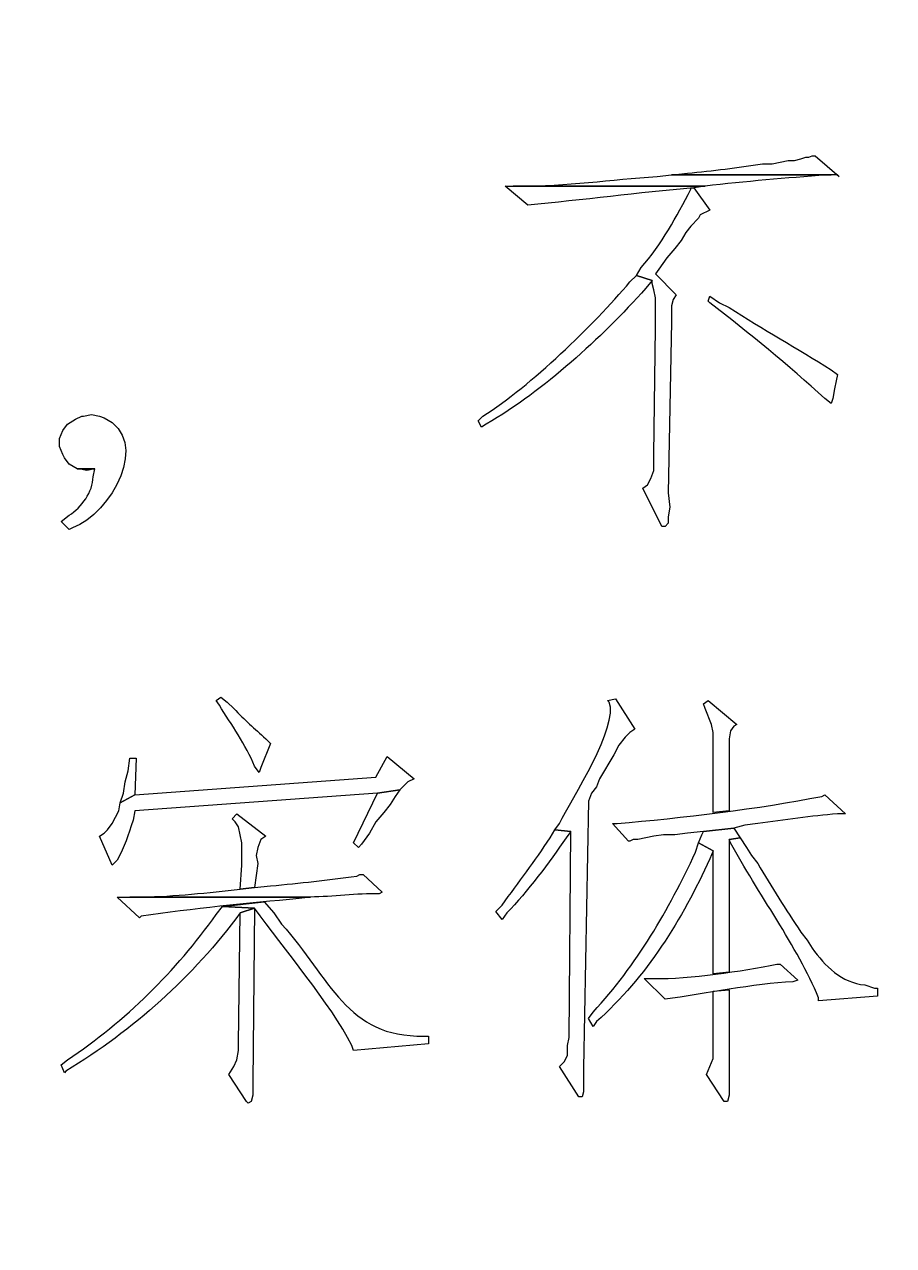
# Model space of a CAD drawing. Header units: centimetres. Extents: x -20.7 to 20.7, y -14.5 to 14.5.
# Drawn here: x -9.832 to -8.68, y -8.72 to -7.102 of the extents above; entities that cross this region are included whole.
import ezdxf

# ---------------------------------------------------------------- set-up
doc = ezdxf.new("R2010")
doc.units = ezdxf.units.CM
doc.header["$MEASUREMENT"] = 0
doc.layers.add('layer 1', color=7, linetype='Continuous')

msp = doc.modelspace()

# ---------------------------------------------------------------- linework, layer by layer
at = {"layer": 'layer 1', "lineweight": 9}
msp.add_open_spline([(19.88612, 13.89874), (19.88612, 13.89874), (-20.11465, 13.89874), (-20.11465, 13.89874), (-20.11465, 13.89874), (-20.11465, 13.89874), (-20.11465, -13.80208), (-20.11465, -13.80208)], degree=3, knots=[0, 0, 0, 0, 0.3333333, 0.3333333, 0.3333333, 0.3333333, 1, 1, 1, 1], dxfattribs=at)
at = {"layer": 'layer 1'}
for points, knots in [([(-8.78413, -7.2764), (-8.78413, -7.2764), (-8.78837, -7.2764), (-8.78837, -7.2764), (-8.78837, -7.2764), (-8.78837, -7.2764), (-8.7926, -7.27851), (-8.7926, -7.27851), (-8.7926, -7.27851), (-8.7926, -7.27851), (-8.79683, -7.27851), (-8.79683, -7.27851), (-8.79683, -7.27851), (-8.79683, -7.27851), (-8.80318, -7.28063), (-8.80318, -7.28063), (-8.80318, -7.28063), (-8.80318, -7.28063), (-8.81165, -7.28275), (-8.81165, -7.28275), (-8.81165, -7.28275), (-8.81165, -7.28275), (-8.82012, -7.28275), (-8.82012, -7.28275), (-8.82012, -7.28275), (-8.82012, -7.28275), (-8.8307, -7.28486), (-8.8307, -7.28486), (-8.8307, -7.28486), (-8.8307, -7.28486), (-8.84128, -7.28698), (-8.84128, -7.28698), (-8.84128, -7.28698), (-8.84128, -7.28698), (-8.85398, -7.28698), (-8.85398, -7.28698), (-8.85398, -7.28698), (-8.88729, -7.29231), (-8.91995, -7.29612), (-8.95347, -7.29968), (-8.95347, -7.29968), (-8.95347, -7.29968), (-8.97252, -7.3018), (-8.97252, -7.3018), (-8.97252, -7.3018), (-8.97252, -7.3018), (-8.97463, -7.3018), (-8.97463, -7.3018), (-8.97463, -7.3018), (-8.97463, -7.3018), (-8.7545, -7.3018), (-8.7545, -7.3018), (-8.7545, -7.3018), (-8.7545, -7.3018), (-8.75238, -7.30391), (-8.75238, -7.30391), (-8.75238, -7.30391), (-8.75238, -7.30391), (-8.78413, -7.2764), (-8.78413, -7.2764)], [0, 0, 0, 0, 0.0625, 0.0625, 0.0625, 0.0625, 0.125, 0.125, 0.125, 0.125, 0.1875, 0.1875, 0.1875, 0.1875, 0.25, 0.25, 0.25, 0.25, 0.3125, 0.3125, 0.3125, 0.3125, 0.375, 0.375, 0.375, 0.375, 0.4375, 0.4375, 0.4375, 0.4375, 0.5, 0.5, 0.5, 0.5, 0.5625, 0.5625, 0.5625, 0.5625, 0.625, 0.625, 0.625, 0.625, 0.6875, 0.6875, 0.6875, 0.6875, 0.75, 0.75, 0.75, 0.75, 0.8125, 0.8125, 0.8125, 0.8125, 0.875, 0.875, 0.875, 0.875, 1, 1, 1, 1]), ([(-8.97463, -7.3018), (-8.97463, -7.3018), (-8.99368, -7.30391), (-8.99368, -7.30391), (-8.99368, -7.30391), (-9.0545, -7.30769), (-9.11476, -7.31711), (-9.17572, -7.31661), (-9.17572, -7.31661), (-9.17572, -7.31661), (-9.18418, -7.31661), (-9.18418, -7.31661), (-9.18418, -7.31661), (-9.18418, -7.31661), (-8.93018, -7.31661), (-8.93018, -7.31661), (-8.93018, -7.31661), (-8.87688, -7.31051), (-8.82234, -7.30603), (-8.76932, -7.3018), (-8.76932, -7.3018), (-8.76932, -7.3018), (-8.76297, -7.3018), (-8.76297, -7.3018), (-8.76297, -7.3018), (-8.76297, -7.3018), (-8.97463, -7.3018), (-8.97463, -7.3018)], [0, 0, 0, 0, 0.125, 0.125, 0.125, 0.125, 0.25, 0.25, 0.25, 0.25, 0.375, 0.375, 0.375, 0.375, 0.5, 0.5, 0.5, 0.5, 0.625, 0.625, 0.625, 0.625, 0.75, 0.75, 0.75, 0.75, 1, 1, 1, 1]), ([(-9.19477, -7.31661), (-9.19477, -7.31661), (-9.16513, -7.34201), (-9.16513, -7.34201), (-9.16513, -7.34201), (-9.09271, -7.33471), (-9.01848, -7.32578), (-8.945, -7.31873), (-8.945, -7.31873), (-8.945, -7.31873), (-8.93018, -7.31661), (-8.93018, -7.31661), (-8.93018, -7.31661), (-8.93018, -7.31661), (-9.18842, -7.31661), (-9.18842, -7.31661), (-9.18842, -7.31661), (-9.18842, -7.31661), (-9.19477, -7.31661), (-9.19477, -7.31661)], [0, 0, 0, 0, 0.1666667, 0.1666667, 0.1666667, 0.1666667, 0.3333333, 0.3333333, 0.3333333, 0.3333333, 0.5, 0.5, 0.5, 0.5, 0.6666667, 0.6666667, 0.6666667, 0.6666667, 1, 1, 1, 1]), ([(-8.945, -7.31873), (-8.945, -7.31873), (-8.94923, -7.31873), (-8.94923, -7.31873), (-8.94923, -7.31873), (-8.94923, -7.31873), (-8.94923, -7.32085), (-8.94923, -7.32085), (-8.94923, -7.32085), (-8.96758, -7.35662), (-8.98783, -7.39436), (-9.01485, -7.42456), (-9.01485, -7.42456), (-9.01485, -7.42456), (-9.0212, -7.43515), (-9.0212, -7.43515), (-9.0212, -7.43515), (-9.0212, -7.43515), (-9.00003, -7.4415), (-9.00003, -7.4415), (-9.00003, -7.4415), (-9.00003, -7.4415), (-9.00003, -7.44573), (-9.00003, -7.44573), (-9.00003, -7.44573), (-9.00003, -7.44573), (-8.99792, -7.4542), (-8.99792, -7.4542), (-8.99792, -7.4542), (-8.99792, -7.4542), (-8.9958, -7.46478), (-8.9958, -7.46478), (-8.9958, -7.46478), (-8.9958, -7.46478), (-8.9958, -7.505), (-8.9958, -7.505), (-8.9958, -7.505), (-8.9958, -7.505), (-8.99792, -7.67221), (-8.99792, -7.67221), (-8.99792, -7.67221), (-8.99792, -7.67221), (-8.99792, -7.69338), (-8.99792, -7.69338), (-8.99792, -7.69338), (-8.99792, -7.69338), (-9.00215, -7.70396), (-9.00215, -7.70396), (-9.00215, -7.70396), (-9.00215, -7.70396), (-9.00638, -7.71243), (-9.00638, -7.71243), (-9.00638, -7.71243), (-9.00638, -7.71243), (-9.01273, -7.71666), (-9.01273, -7.71666), (-9.01273, -7.71666), (-9.01273, -7.71666), (-8.98733, -7.76746), (-8.98733, -7.76746), (-8.98733, -7.76746), (-8.98733, -7.76746), (-8.9831, -7.76746), (-8.9831, -7.76746), (-8.9831, -7.76746), (-8.9831, -7.76746), (-8.97887, -7.76323), (-8.97887, -7.76323), (-8.97887, -7.76323), (-8.97887, -7.76323), (-8.97887, -7.75476), (-8.97887, -7.75476), (-8.97887, -7.75476), (-8.97887, -7.75476), (-8.97675, -7.74206), (-8.97675, -7.74206), (-8.97675, -7.74206), (-8.97675, -7.74206), (-8.97887, -7.72301), (-8.97887, -7.72301), (-8.97887, -7.72301), (-8.97887, -7.72301), (-8.97463, -7.49653), (-8.97463, -7.49653), (-8.97463, -7.49653), (-8.97463, -7.49653), (-8.97463, -7.47536), (-8.97463, -7.47536), (-8.97463, -7.47536), (-8.97463, -7.47536), (-8.97252, -7.4669), (-8.97252, -7.4669), (-8.97252, -7.4669), (-8.97252, -7.4669), (-8.96828, -7.46055), (-8.96828, -7.46055), (-8.96828, -7.46055), (-8.96828, -7.46055), (-8.9958, -7.43303), (-8.9958, -7.43303), (-8.9958, -7.43303), (-8.9958, -7.43303), (-8.99157, -7.42668), (-8.99157, -7.42668), (-8.99157, -7.42668), (-8.99157, -7.42668), (-8.98098, -7.41186), (-8.98098, -7.41186), (-8.98098, -7.41186), (-8.98098, -7.41186), (-8.9704, -7.39916), (-8.9704, -7.39916), (-8.9704, -7.39916), (-8.9704, -7.39916), (-8.96193, -7.38858), (-8.96193, -7.38858), (-8.96193, -7.38858), (-8.96193, -7.38858), (-8.95558, -7.378), (-8.95558, -7.378), (-8.95558, -7.378), (-8.95558, -7.378), (-8.94923, -7.36953), (-8.94923, -7.36953), (-8.94923, -7.36953), (-8.94923, -7.36953), (-8.93865, -7.35895), (-8.93865, -7.35895), (-8.93865, -7.35895), (-8.93865, -7.35895), (-8.93653, -7.35471), (-8.93653, -7.35471), (-8.93653, -7.35471), (-8.93653, -7.35471), (-8.92383, -7.34836), (-8.92383, -7.34836), (-8.92383, -7.34836), (-8.92383, -7.34836), (-8.945, -7.31873), (-8.945, -7.31873)], [0, 0, 0, 0, 0.0277778, 0.0277778, 0.0277778, 0.0277778, 0.0555556, 0.0555556, 0.0555556, 0.0555556, 0.0833333, 0.0833333, 0.0833333, 0.0833333, 0.1111111, 0.1111111, 0.1111111, 0.1111111, 0.1388889, 0.1388889, 0.1388889, 0.1388889, 0.1666667, 0.1666667, 0.1666667, 0.1666667, 0.1944444, 0.1944444, 0.1944444, 0.1944444, 0.2222222, 0.2222222, 0.2222222, 0.2222222, 0.25, 0.25, 0.25, 0.25, 0.2777778, 0.2777778, 0.2777778, 0.2777778, 0.3055556, 0.3055556, 0.3055556, 0.3055556, 0.3333333, 0.3333333, 0.3333333, 0.3333333, 0.3611111, 0.3611111, 0.3611111, 0.3611111, 0.3888889, 0.3888889, 0.3888889, 0.3888889, 0.4166667, 0.4166667, 0.4166667, 0.4166667, 0.4444444, 0.4444444, 0.4444444, 0.4444444, 0.4722222, 0.4722222, 0.4722222, 0.4722222, 0.5, 0.5, 0.5, 0.5, 0.5277778, 0.5277778, 0.5277778, 0.5277778, 0.5555556, 0.5555556, 0.5555556, 0.5555556, 0.5833333, 0.5833333, 0.5833333, 0.5833333, 0.6111111, 0.6111111, 0.6111111, 0.6111111, 0.6388889, 0.6388889, 0.6388889, 0.6388889, 0.6666667, 0.6666667, 0.6666667, 0.6666667, 0.6944444, 0.6944444, 0.6944444, 0.6944444, 0.7222222, 0.7222222, 0.7222222, 0.7222222, 0.75, 0.75, 0.75, 0.75, 0.7777778, 0.7777778, 0.7777778, 0.7777778, 0.8055556, 0.8055556, 0.8055556, 0.8055556, 0.8333333, 0.8333333, 0.8333333, 0.8333333, 0.8611111, 0.8611111, 0.8611111, 0.8611111, 0.8888889, 0.8888889, 0.8888889, 0.8888889, 0.9166667, 0.9166667, 0.9166667, 0.9166667, 0.9444444, 0.9444444, 0.9444444, 0.9444444, 1, 1, 1, 1]), ([(-9.0212, -7.43515), (-9.0212, -7.43515), (-9.02967, -7.44361), (-9.02967, -7.44361), (-9.02967, -7.44361), (-9.07891, -7.50168), (-9.16044, -7.58081), (-9.2244, -7.62141), (-9.2244, -7.62141), (-9.2244, -7.62141), (-9.23075, -7.62776), (-9.23075, -7.62776), (-9.23075, -7.62776), (-9.23075, -7.62776), (-9.22652, -7.63623), (-9.22652, -7.63623), (-9.22652, -7.63623), (-9.22652, -7.63623), (-9.22017, -7.632), (-9.22017, -7.632), (-9.22017, -7.632), (-9.1415, -7.58624), (-9.06957, -7.51928), (-9.0085, -7.45208), (-9.0085, -7.45208), (-9.0085, -7.45208), (-9.00003, -7.4415), (-9.00003, -7.4415), (-9.00003, -7.4415), (-9.00003, -7.4415), (-9.0212, -7.43515), (-9.0212, -7.43515)], [0, 0, 0, 0, 0.1111111, 0.1111111, 0.1111111, 0.1111111, 0.2222222, 0.2222222, 0.2222222, 0.2222222, 0.3333333, 0.3333333, 0.3333333, 0.3333333, 0.4444444, 0.4444444, 0.4444444, 0.4444444, 0.5555556, 0.5555556, 0.5555556, 0.5555556, 0.6666667, 0.6666667, 0.6666667, 0.6666667, 0.7777778, 0.7777778, 0.7777778, 0.7777778, 1, 1, 1, 1]), ([(-8.92383, -7.46266), (-8.92383, -7.46266), (-8.92595, -7.46901), (-8.92595, -7.46901), (-8.92595, -7.46901), (-8.92595, -7.46901), (-8.92383, -7.47113), (-8.92383, -7.47113), (-8.92383, -7.47113), (-8.87268, -7.5112), (-8.81902, -7.55428), (-8.77143, -7.59813), (-8.77143, -7.59813), (-8.77143, -7.59813), (-8.76297, -7.60448), (-8.76297, -7.60448), (-8.76297, -7.60448), (-8.76297, -7.60448), (-8.76085, -7.59813), (-8.76085, -7.59813), (-8.76085, -7.59813), (-8.76085, -7.59813), (-8.75873, -7.58543), (-8.75873, -7.58543), (-8.75873, -7.58543), (-8.75873, -7.58543), (-8.75662, -7.57485), (-8.75662, -7.57485), (-8.75662, -7.57485), (-8.75662, -7.57485), (-8.7545, -7.56638), (-8.7545, -7.56638), (-8.7545, -7.56638), (-8.7545, -7.56638), (-8.76297, -7.56003), (-8.76297, -7.56003), (-8.76297, -7.56003), (-8.80791, -7.53191), (-8.85374, -7.50605), (-8.89843, -7.47748), (-8.89843, -7.47748), (-8.89843, -7.47748), (-8.91113, -7.47113), (-8.91113, -7.47113), (-8.91113, -7.47113), (-8.91113, -7.47113), (-8.92383, -7.46266), (-8.92383, -7.46266)], [0, 0, 0, 0, 0.0769231, 0.0769231, 0.0769231, 0.0769231, 0.1538462, 0.1538462, 0.1538462, 0.1538462, 0.2307692, 0.2307692, 0.2307692, 0.2307692, 0.3076923, 0.3076923, 0.3076923, 0.3076923, 0.3846154, 0.3846154, 0.3846154, 0.3846154, 0.4615385, 0.4615385, 0.4615385, 0.4615385, 0.5384615, 0.5384615, 0.5384615, 0.5384615, 0.6153846, 0.6153846, 0.6153846, 0.6153846, 0.6923077, 0.6923077, 0.6923077, 0.6923077, 0.7692308, 0.7692308, 0.7692308, 0.7692308, 0.8461538, 0.8461538, 0.8461538, 0.8461538, 1, 1, 1, 1]), ([(-9.74298, -7.6193), (-9.74298, -7.6193), (-9.75357, -7.62141), (-9.75357, -7.62141), (-9.75357, -7.62141), (-9.75357, -7.62141), (-9.75568, -7.62141), (-9.75568, -7.62141), (-9.75568, -7.62141), (-9.75568, -7.62141), (-9.76415, -7.62565), (-9.76415, -7.62565), (-9.76415, -7.62565), (-9.76415, -7.62565), (-9.77473, -7.632), (-9.77473, -7.632), (-9.77473, -7.632), (-9.77473, -7.632), (-9.78108, -7.64046), (-9.78108, -7.64046), (-9.78108, -7.64046), (-9.78108, -7.64046), (-9.78532, -7.65105), (-9.78532, -7.65105), (-9.78532, -7.65105), (-9.78532, -7.65105), (-9.78532, -7.66163), (-9.78532, -7.66163), (-9.78532, -7.66163), (-9.78532, -7.66163), (-9.78108, -7.67221), (-9.78108, -7.67221), (-9.78108, -7.67221), (-9.78108, -7.67221), (-9.77897, -7.67645), (-9.77897, -7.67645), (-9.77897, -7.67645), (-9.77897, -7.67645), (-9.77262, -7.68491), (-9.77262, -7.68491), (-9.77262, -7.68491), (-9.77262, -7.68491), (-9.76203, -7.69126), (-9.76203, -7.69126), (-9.76203, -7.69126), (-9.76203, -7.69126), (-9.73875, -7.69126), (-9.73875, -7.69126), (-9.73875, -7.69126), (-9.73875, -7.69126), (-9.74087, -7.70185), (-9.74087, -7.70185), (-9.74087, -7.70185), (-9.74111, -7.72146), (-9.75639, -7.74266), (-9.77262, -7.75265), (-9.77262, -7.75265), (-9.77262, -7.75265), (-9.7832, -7.76111), (-9.7832, -7.76111), (-9.7832, -7.76111), (-9.7832, -7.76111), (-9.77262, -7.7717), (-9.77262, -7.7717), (-9.77262, -7.7717), (-9.77262, -7.7717), (-9.76838, -7.76958), (-9.76838, -7.76958), (-9.76838, -7.76958), (-9.71638, -7.75081), (-9.66364, -7.65341), (-9.72605, -7.62353), (-9.72605, -7.62353), (-9.72605, -7.62353), (-9.7324, -7.62141), (-9.7324, -7.62141), (-9.7324, -7.62141), (-9.7324, -7.62141), (-9.74298, -7.6193), (-9.74298, -7.6193)], [0, 0, 0, 0, 0.047619, 0.047619, 0.047619, 0.047619, 0.0952381, 0.0952381, 0.0952381, 0.0952381, 0.1428571, 0.1428571, 0.1428571, 0.1428571, 0.1904762, 0.1904762, 0.1904762, 0.1904762, 0.2380952, 0.2380952, 0.2380952, 0.2380952, 0.2857143, 0.2857143, 0.2857143, 0.2857143, 0.3333333, 0.3333333, 0.3333333, 0.3333333, 0.3809524, 0.3809524, 0.3809524, 0.3809524, 0.4285714, 0.4285714, 0.4285714, 0.4285714, 0.4761905, 0.4761905, 0.4761905, 0.4761905, 0.5238095, 0.5238095, 0.5238095, 0.5238095, 0.5714286, 0.5714286, 0.5714286, 0.5714286, 0.6190476, 0.6190476, 0.6190476, 0.6190476, 0.6666667, 0.6666667, 0.6666667, 0.6666667, 0.7142857, 0.7142857, 0.7142857, 0.7142857, 0.7619048, 0.7619048, 0.7619048, 0.7619048, 0.8095238, 0.8095238, 0.8095238, 0.8095238, 0.8571429, 0.8571429, 0.8571429, 0.8571429, 0.9047619, 0.9047619, 0.9047619, 0.9047619, 1, 1, 1, 1]), ([(-9.76203, -7.69126), (-9.76203, -7.69126), (-9.75992, -7.69126), (-9.75992, -7.69126), (-9.75992, -7.69126), (-9.75992, -7.69126), (-9.74933, -7.69338), (-9.74933, -7.69338), (-9.74933, -7.69338), (-9.74933, -7.69338), (-9.73875, -7.69126), (-9.73875, -7.69126), (-9.73875, -7.69126), (-9.73875, -7.69126), (-9.76203, -7.69126), (-9.76203, -7.69126)], [0, 0, 0, 0, 0.2, 0.2, 0.2, 0.2, 0.4, 0.4, 0.4, 0.4, 0.6, 0.6, 0.6, 0.6, 1, 1, 1, 1]), ([(-9.57153, -7.99395), (-9.57153, -7.99395), (-9.57788, -7.99818), (-9.57788, -7.99818), (-9.57788, -7.99818), (-9.57788, -7.99818), (-9.57365, -8.00453), (-9.57365, -8.00453), (-9.57365, -8.00453), (-9.55795, -8.02912), (-9.53827, -8.05804), (-9.52708, -8.08496), (-9.52708, -8.08496), (-9.52708, -8.08496), (-9.52073, -8.09343), (-9.52073, -8.09343), (-9.52073, -8.09343), (-9.52073, -8.09343), (-9.51862, -8.08708), (-9.51862, -8.08708), (-9.51862, -8.08708), (-9.51862, -8.08708), (-9.50592, -8.05533), (-9.50592, -8.05533), (-9.50592, -8.05533), (-9.50592, -8.05533), (-9.51227, -8.04898), (-9.51227, -8.04898), (-9.51227, -8.04898), (-9.52722, -8.03497), (-9.5401, -8.02435), (-9.5546, -8.00876), (-9.5546, -8.00876), (-9.5546, -8.00876), (-9.56307, -8.0003), (-9.56307, -8.0003), (-9.56307, -8.0003), (-9.56307, -8.0003), (-9.57153, -7.99395), (-9.57153, -7.99395)], [0, 0, 0, 0, 0.0909091, 0.0909091, 0.0909091, 0.0909091, 0.1818182, 0.1818182, 0.1818182, 0.1818182, 0.2727273, 0.2727273, 0.2727273, 0.2727273, 0.3636364, 0.3636364, 0.3636364, 0.3636364, 0.4545455, 0.4545455, 0.4545455, 0.4545455, 0.5454545, 0.5454545, 0.5454545, 0.5454545, 0.6363636, 0.6363636, 0.6363636, 0.6363636, 0.7272727, 0.7272727, 0.7272727, 0.7272727, 0.8181818, 0.8181818, 0.8181818, 0.8181818, 1, 1, 1, 1]), ([(-9.04872, -7.99606), (-9.04872, -7.99606), (-9.0593, -7.99818), (-9.0593, -7.99818), (-9.0593, -7.99818), (-9.0593, -7.99818), (-9.05718, -8.0003), (-9.05718, -8.0003), (-9.05718, -8.0003), (-9.04406, -8.0324), (-9.10678, -8.12821), (-9.1228, -8.16116), (-9.1228, -8.16116), (-9.1228, -8.16116), (-9.12915, -8.16963), (-9.12915, -8.16963), (-9.12915, -8.16963), (-9.12915, -8.16963), (-9.10798, -8.17175), (-9.10798, -8.17175), (-9.10798, -8.17175), (-9.10798, -8.17175), (-9.1101, -8.4448), (-9.1101, -8.4448), (-9.1101, -8.4448), (-9.1101, -8.4448), (-9.11222, -8.45538), (-9.11222, -8.45538), (-9.11222, -8.45538), (-9.11222, -8.45538), (-9.11222, -8.46808), (-9.11222, -8.46808), (-9.11222, -8.46808), (-9.11222, -8.46808), (-9.11645, -8.47655), (-9.11645, -8.47655), (-9.11645, -8.47655), (-9.11645, -8.47655), (-9.1228, -8.4829), (-9.1228, -8.4829), (-9.1228, -8.4829), (-9.1228, -8.4829), (-9.0974, -8.52311), (-9.0974, -8.52311), (-9.0974, -8.52311), (-9.0974, -8.52311), (-9.09317, -8.52311), (-9.09317, -8.52311), (-9.09317, -8.52311), (-9.09317, -8.52311), (-9.09105, -8.51676), (-9.09105, -8.51676), (-9.09105, -8.51676), (-9.09105, -8.51676), (-9.09105, -8.48501), (-9.09105, -8.48501), (-9.09105, -8.48501), (-9.09105, -8.48501), (-9.0847, -8.13153), (-9.0847, -8.13153), (-9.0847, -8.13153), (-9.0847, -8.13153), (-9.08047, -8.12095), (-9.08047, -8.12095), (-9.08047, -8.12095), (-9.08047, -8.12095), (-9.07412, -8.11248), (-9.07412, -8.11248), (-9.07412, -8.11248), (-9.07412, -8.11248), (-9.06988, -8.1019), (-9.06988, -8.1019), (-9.06988, -8.1019), (-9.06988, -8.1019), (-9.05083, -8.07015), (-9.05083, -8.07015), (-9.05083, -8.07015), (-9.05083, -8.07015), (-9.04448, -8.05745), (-9.04448, -8.05745), (-9.04448, -8.05745), (-9.04448, -8.05745), (-9.03602, -8.04686), (-9.03602, -8.04686), (-9.03602, -8.04686), (-9.03602, -8.04686), (-9.02967, -8.04051), (-9.02967, -8.04051), (-9.02967, -8.04051), (-9.02967, -8.04051), (-9.02332, -8.03628), (-9.02332, -8.03628), (-9.02332, -8.03628), (-9.02332, -8.03628), (-9.04872, -7.99606), (-9.04872, -7.99606)], [0, 0, 0, 0, 0.04, 0.04, 0.04, 0.04, 0.08, 0.08, 0.08, 0.08, 0.12, 0.12, 0.12, 0.12, 0.16, 0.16, 0.16, 0.16, 0.2, 0.2, 0.2, 0.2, 0.24, 0.24, 0.24, 0.24, 0.28, 0.28, 0.28, 0.28, 0.32, 0.32, 0.32, 0.32, 0.36, 0.36, 0.36, 0.36, 0.4, 0.4, 0.4, 0.4, 0.44, 0.44, 0.44, 0.44, 0.48, 0.48, 0.48, 0.48, 0.52, 0.52, 0.52, 0.52, 0.56, 0.56, 0.56, 0.56, 0.6, 0.6, 0.6, 0.6, 0.64, 0.64, 0.64, 0.64, 0.68, 0.68, 0.68, 0.68, 0.72, 0.72, 0.72, 0.72, 0.76, 0.76, 0.76, 0.76, 0.8, 0.8, 0.8, 0.8, 0.84, 0.84, 0.84, 0.84, 0.88, 0.88, 0.88, 0.88, 0.92, 0.92, 0.92, 0.92, 1, 1, 1, 1]), ([(-8.92595, -7.99818), (-8.92595, -7.99818), (-8.9323, -8.00241), (-8.9323, -8.00241), (-8.9323, -8.00241), (-8.9323, -8.00241), (-8.93018, -8.00876), (-8.93018, -8.00876), (-8.93018, -8.00876), (-8.93018, -8.00876), (-8.92172, -8.02993), (-8.92172, -8.02993), (-8.92172, -8.02993), (-8.92172, -8.02993), (-8.9196, -8.04051), (-8.9196, -8.04051), (-8.9196, -8.04051), (-8.9196, -8.04051), (-8.9196, -8.14635), (-8.9196, -8.14635), (-8.9196, -8.14635), (-8.9196, -8.14635), (-8.89843, -8.14423), (-8.89843, -8.14423), (-8.89843, -8.14423), (-8.89843, -8.14423), (-8.89843, -8.04898), (-8.89843, -8.04898), (-8.89843, -8.04898), (-8.89843, -8.04898), (-8.89632, -8.0384), (-8.89632, -8.0384), (-8.89632, -8.0384), (-8.89632, -8.0384), (-8.89208, -8.03205), (-8.89208, -8.03205), (-8.89208, -8.03205), (-8.89208, -8.03205), (-8.88785, -8.02993), (-8.88785, -8.02993), (-8.88785, -8.02993), (-8.88785, -8.02993), (-8.92595, -7.99818), (-8.92595, -7.99818)], [0, 0, 0, 0, 0.0833333, 0.0833333, 0.0833333, 0.0833333, 0.1666667, 0.1666667, 0.1666667, 0.1666667, 0.25, 0.25, 0.25, 0.25, 0.3333333, 0.3333333, 0.3333333, 0.3333333, 0.4166667, 0.4166667, 0.4166667, 0.4166667, 0.5, 0.5, 0.5, 0.5, 0.5833333, 0.5833333, 0.5833333, 0.5833333, 0.6666667, 0.6666667, 0.6666667, 0.6666667, 0.75, 0.75, 0.75, 0.75, 0.8333333, 0.8333333, 0.8333333, 0.8333333, 1, 1, 1, 1]), ([(-9.3514, -8.07226), (-9.3514, -8.07226), (-9.36622, -8.09978), (-9.36622, -8.09978), (-9.36622, -8.09978), (-9.36622, -8.09978), (-9.68583, -8.12306), (-9.68583, -8.12306), (-9.68583, -8.12306), (-9.68583, -8.12306), (-9.70488, -8.13365), (-9.70488, -8.13365), (-9.70488, -8.13365), (-9.70488, -8.13365), (-9.707, -8.14423), (-9.707, -8.14423), (-9.707, -8.14423), (-9.707, -8.14423), (-9.71547, -8.16116), (-9.71547, -8.16116), (-9.71547, -8.16116), (-9.71547, -8.16116), (-9.72182, -8.16963), (-9.72182, -8.16963), (-9.72182, -8.16963), (-9.72182, -8.16963), (-9.72605, -8.17386), (-9.72605, -8.17386), (-9.72605, -8.17386), (-9.72605, -8.17386), (-9.7324, -8.1781), (-9.7324, -8.1781), (-9.7324, -8.1781), (-9.7324, -8.1781), (-9.71547, -8.2162), (-9.71547, -8.2162), (-9.71547, -8.2162), (-9.71547, -8.2162), (-9.70912, -8.20985), (-9.70912, -8.20985), (-9.70912, -8.20985), (-9.69871, -8.19097), (-9.69455, -8.17732), (-9.68795, -8.15693), (-9.68795, -8.15693), (-9.68795, -8.15693), (-9.68583, -8.14423), (-9.68583, -8.14423), (-9.68583, -8.14423), (-9.68583, -8.14423), (-9.3641, -8.12095), (-9.3641, -8.12095), (-9.3641, -8.12095), (-9.3641, -8.12095), (-9.33447, -8.11671), (-9.33447, -8.11671), (-9.33447, -8.11671), (-9.33447, -8.11671), (-9.32388, -8.10613), (-9.32388, -8.10613), (-9.32388, -8.10613), (-9.32388, -8.10613), (-9.31542, -8.1019), (-9.31542, -8.1019), (-9.31542, -8.1019), (-9.31542, -8.1019), (-9.3514, -8.07226), (-9.3514, -8.07226)], [0, 0, 0, 0, 0.0555556, 0.0555556, 0.0555556, 0.0555556, 0.1111111, 0.1111111, 0.1111111, 0.1111111, 0.1666667, 0.1666667, 0.1666667, 0.1666667, 0.2222222, 0.2222222, 0.2222222, 0.2222222, 0.2777778, 0.2777778, 0.2777778, 0.2777778, 0.3333333, 0.3333333, 0.3333333, 0.3333333, 0.3888889, 0.3888889, 0.3888889, 0.3888889, 0.4444444, 0.4444444, 0.4444444, 0.4444444, 0.5, 0.5, 0.5, 0.5, 0.5555556, 0.5555556, 0.5555556, 0.5555556, 0.6111111, 0.6111111, 0.6111111, 0.6111111, 0.6666667, 0.6666667, 0.6666667, 0.6666667, 0.7222222, 0.7222222, 0.7222222, 0.7222222, 0.7777778, 0.7777778, 0.7777778, 0.7777778, 0.8333333, 0.8333333, 0.8333333, 0.8333333, 0.8888889, 0.8888889, 0.8888889, 0.8888889, 1, 1, 1, 1]), ([(-9.68372, -8.07438), (-9.68372, -8.07438), (-9.69218, -8.07438), (-9.69218, -8.07438), (-9.69218, -8.07438), (-9.69218, -8.07438), (-9.6943, -8.09131), (-9.6943, -8.09131), (-9.6943, -8.09131), (-9.6943, -8.09131), (-9.69853, -8.10613), (-9.69853, -8.10613), (-9.69853, -8.10613), (-9.69853, -8.10613), (-9.70065, -8.12094), (-9.70065, -8.12094), (-9.70065, -8.12094), (-9.70065, -8.12094), (-9.70488, -8.13364), (-9.70488, -8.13364), (-9.70488, -8.13364), (-9.70488, -8.13364), (-9.68583, -8.12306), (-9.68583, -8.12306), (-9.68583, -8.12306), (-9.68583, -8.12306), (-9.68372, -8.07438), (-9.68372, -8.07438)], [0, 0, 0, 0, 0.125, 0.125, 0.125, 0.125, 0.25, 0.25, 0.25, 0.25, 0.375, 0.375, 0.375, 0.375, 0.5, 0.5, 0.5, 0.5, 0.625, 0.625, 0.625, 0.625, 0.75, 0.75, 0.75, 0.75, 1, 1, 1, 1]), ([(-9.33447, -8.11671), (-9.33447, -8.11671), (-9.3641, -8.12095), (-9.3641, -8.12095), (-9.3641, -8.12095), (-9.3641, -8.12095), (-9.39585, -8.18656), (-9.39585, -8.18656), (-9.39585, -8.18656), (-9.39585, -8.18656), (-9.3895, -8.19291), (-9.3895, -8.19291), (-9.3895, -8.19291), (-9.3895, -8.19291), (-9.38527, -8.18868), (-9.38527, -8.18868), (-9.38527, -8.18868), (-9.38527, -8.18868), (-9.37468, -8.17386), (-9.37468, -8.17386), (-9.37468, -8.17386), (-9.37468, -8.17386), (-9.36622, -8.15905), (-9.36622, -8.15905), (-9.36622, -8.15905), (-9.36622, -8.15905), (-9.35563, -8.14635), (-9.35563, -8.14635), (-9.35563, -8.14635), (-9.35563, -8.14635), (-9.34717, -8.13576), (-9.34717, -8.13576), (-9.34717, -8.13576), (-9.34717, -8.13576), (-9.34082, -8.12518), (-9.34082, -8.12518), (-9.34082, -8.12518), (-9.34082, -8.12518), (-9.33447, -8.11671), (-9.33447, -8.11671)], [0, 0, 0, 0, 0.0909091, 0.0909091, 0.0909091, 0.0909091, 0.1818182, 0.1818182, 0.1818182, 0.1818182, 0.2727273, 0.2727273, 0.2727273, 0.2727273, 0.3636364, 0.3636364, 0.3636364, 0.3636364, 0.4545455, 0.4545455, 0.4545455, 0.4545455, 0.5454545, 0.5454545, 0.5454545, 0.5454545, 0.6363636, 0.6363636, 0.6363636, 0.6363636, 0.7272727, 0.7272727, 0.7272727, 0.7272727, 0.8181818, 0.8181818, 0.8181818, 0.8181818, 1, 1, 1, 1]), ([(-8.77143, -8.12306), (-8.77143, -8.12306), (-8.77567, -8.12518), (-8.77567, -8.12518), (-8.77567, -8.12518), (-8.85709, -8.14144), (-8.9631, -8.15404), (-9.0466, -8.16116), (-9.0466, -8.16116), (-9.0466, -8.16116), (-9.05295, -8.16116), (-9.05295, -8.16116), (-9.05295, -8.16116), (-9.05295, -8.16116), (-9.03178, -8.18445), (-9.03178, -8.18445), (-9.03178, -8.18445), (-9.03178, -8.18445), (-9.02967, -8.18445), (-9.02967, -8.18445), (-9.02967, -8.18445), (-9.02967, -8.18445), (-9.02543, -8.18233), (-9.02543, -8.18233), (-9.02543, -8.18233), (-9.02543, -8.18233), (-9.01908, -8.18233), (-9.01908, -8.18233), (-9.01908, -8.18233), (-9.01908, -8.18233), (-8.99792, -8.1781), (-8.99792, -8.1781), (-8.99792, -8.1781), (-8.99792, -8.1781), (-8.98522, -8.17598), (-8.98522, -8.17598), (-8.98522, -8.17598), (-8.98522, -8.17598), (-8.9704, -8.17598), (-8.9704, -8.17598), (-8.9704, -8.17598), (-8.9704, -8.17598), (-8.95347, -8.17386), (-8.95347, -8.17386), (-8.95347, -8.17386), (-8.95347, -8.17386), (-8.9323, -8.17175), (-8.9323, -8.17175), (-8.9323, -8.17175), (-8.9323, -8.17175), (-8.89208, -8.16751), (-8.89208, -8.16751), (-8.89208, -8.16751), (-8.89208, -8.16751), (-8.87727, -8.16328), (-8.87727, -8.16328), (-8.87727, -8.16328), (-8.87727, -8.16328), (-8.86033, -8.16116), (-8.86033, -8.16116), (-8.86033, -8.16116), (-8.82498, -8.15633), (-8.78981, -8.15083), (-8.7545, -8.14846), (-8.7545, -8.14846), (-8.7545, -8.14846), (-8.74392, -8.14846), (-8.74392, -8.14846), (-8.74392, -8.14846), (-8.74392, -8.14846), (-8.77143, -8.12306), (-8.77143, -8.12306)], [0, 0, 0, 0, 0.0526316, 0.0526316, 0.0526316, 0.0526316, 0.1052632, 0.1052632, 0.1052632, 0.1052632, 0.1578947, 0.1578947, 0.1578947, 0.1578947, 0.2105263, 0.2105263, 0.2105263, 0.2105263, 0.2631579, 0.2631579, 0.2631579, 0.2631579, 0.3157895, 0.3157895, 0.3157895, 0.3157895, 0.3684211, 0.3684211, 0.3684211, 0.3684211, 0.4210526, 0.4210526, 0.4210526, 0.4210526, 0.4736842, 0.4736842, 0.4736842, 0.4736842, 0.5263158, 0.5263158, 0.5263158, 0.5263158, 0.5789474, 0.5789474, 0.5789474, 0.5789474, 0.6315789, 0.6315789, 0.6315789, 0.6315789, 0.6842105, 0.6842105, 0.6842105, 0.6842105, 0.7368421, 0.7368421, 0.7368421, 0.7368421, 0.7894737, 0.7894737, 0.7894737, 0.7894737, 0.8421053, 0.8421053, 0.8421053, 0.8421053, 0.8947368, 0.8947368, 0.8947368, 0.8947368, 1, 1, 1, 1]), ([(-9.55037, -8.14846), (-9.55037, -8.14846), (-9.55672, -8.15481), (-9.55672, -8.15481), (-9.55672, -8.15481), (-9.55672, -8.15481), (-9.55248, -8.15905), (-9.55248, -8.15905), (-9.55248, -8.15905), (-9.55248, -8.15905), (-9.54825, -8.1654), (-9.54825, -8.1654), (-9.54825, -8.1654), (-9.54825, -8.1654), (-9.54402, -8.18656), (-9.54402, -8.18656), (-9.54402, -8.18656), (-9.54402, -8.18656), (-9.54402, -8.2162), (-9.54402, -8.2162), (-9.54402, -8.2162), (-9.54402, -8.2162), (-9.54613, -8.24795), (-9.54613, -8.24795), (-9.54613, -8.24795), (-9.54613, -8.24795), (-9.52708, -8.24583), (-9.52708, -8.24583), (-9.52708, -8.24583), (-9.52708, -8.24583), (-9.52285, -8.21408), (-9.52285, -8.21408), (-9.52285, -8.21408), (-9.52285, -8.21408), (-9.52497, -8.2035), (-9.52497, -8.2035), (-9.52497, -8.2035), (-9.52497, -8.2035), (-9.52285, -8.19291), (-9.52285, -8.19291), (-9.52285, -8.19291), (-9.52285, -8.19291), (-9.51862, -8.18233), (-9.51862, -8.18233), (-9.51862, -8.18233), (-9.51862, -8.18233), (-9.51227, -8.1781), (-9.51227, -8.1781), (-9.51227, -8.1781), (-9.51227, -8.1781), (-9.55037, -8.14846), (-9.55037, -8.14846)], [0, 0, 0, 0, 0.0714286, 0.0714286, 0.0714286, 0.0714286, 0.1428571, 0.1428571, 0.1428571, 0.1428571, 0.2142857, 0.2142857, 0.2142857, 0.2142857, 0.2857143, 0.2857143, 0.2857143, 0.2857143, 0.3571429, 0.3571429, 0.3571429, 0.3571429, 0.4285714, 0.4285714, 0.4285714, 0.4285714, 0.5, 0.5, 0.5, 0.5, 0.5714286, 0.5714286, 0.5714286, 0.5714286, 0.6428571, 0.6428571, 0.6428571, 0.6428571, 0.7142857, 0.7142857, 0.7142857, 0.7142857, 0.7857143, 0.7857143, 0.7857143, 0.7857143, 0.8571429, 0.8571429, 0.8571429, 0.8571429, 1, 1, 1, 1]), ([(-9.12915, -8.16963), (-9.12915, -8.16963), (-9.1355, -8.18021), (-9.1355, -8.18021), (-9.1355, -8.18021), (-9.15575, -8.21122), (-9.1773, -8.23891), (-9.199, -8.26911), (-9.199, -8.26911), (-9.199, -8.26911), (-9.20747, -8.27758), (-9.20747, -8.27758), (-9.20747, -8.27758), (-9.20747, -8.27758), (-9.199, -8.28816), (-9.199, -8.28816), (-9.199, -8.28816), (-9.199, -8.28816), (-9.19265, -8.2797), (-9.19265, -8.2797), (-9.19265, -8.2797), (-9.16594, -8.25154), (-9.13596, -8.21253), (-9.11433, -8.18021), (-9.11433, -8.18021), (-9.11433, -8.18021), (-9.10798, -8.17175), (-9.10798, -8.17175), (-9.10798, -8.17175), (-9.10798, -8.17175), (-9.12915, -8.16963), (-9.12915, -8.16963)], [0, 0, 0, 0, 0.1111111, 0.1111111, 0.1111111, 0.1111111, 0.2222222, 0.2222222, 0.2222222, 0.2222222, 0.3333333, 0.3333333, 0.3333333, 0.3333333, 0.4444444, 0.4444444, 0.4444444, 0.4444444, 0.5555556, 0.5555556, 0.5555556, 0.5555556, 0.6666667, 0.6666667, 0.6666667, 0.6666667, 0.7777778, 0.7777778, 0.7777778, 0.7777778, 1, 1, 1, 1]), ([(-8.89208, -8.16751), (-8.89208, -8.16751), (-8.9323, -8.17175), (-8.9323, -8.17175), (-8.9323, -8.17175), (-8.9323, -8.17175), (-8.93442, -8.17598), (-8.93442, -8.17598), (-8.93442, -8.17598), (-8.93442, -8.17598), (-8.93865, -8.18656), (-8.93865, -8.18656), (-8.93865, -8.18656), (-8.93865, -8.18656), (-8.9196, -8.19715), (-8.9196, -8.19715), (-8.9196, -8.19715), (-8.9196, -8.19715), (-8.9196, -8.36013), (-8.9196, -8.36013), (-8.9196, -8.36013), (-8.9196, -8.36013), (-8.89843, -8.35801), (-8.89843, -8.35801), (-8.89843, -8.35801), (-8.89843, -8.35801), (-8.89843, -8.18233), (-8.89843, -8.18233), (-8.89843, -8.18233), (-8.89843, -8.18233), (-8.88362, -8.18021), (-8.88362, -8.18021), (-8.88362, -8.18021), (-8.88362, -8.18021), (-8.89208, -8.16751), (-8.89208, -8.16751)], [0, 0, 0, 0, 0.1, 0.1, 0.1, 0.1, 0.2, 0.2, 0.2, 0.2, 0.3, 0.3, 0.3, 0.3, 0.4, 0.4, 0.4, 0.4, 0.5, 0.5, 0.5, 0.5, 0.6, 0.6, 0.6, 0.6, 0.7, 0.7, 0.7, 0.7, 0.8, 0.8, 0.8, 0.8, 1, 1, 1, 1]), ([(-8.88362, -8.18021), (-8.88362, -8.18021), (-8.89843, -8.18233), (-8.89843, -8.18233), (-8.89843, -8.18233), (-8.89843, -8.18233), (-8.89632, -8.18656), (-8.89632, -8.18656), (-8.89632, -8.18656), (-8.86111, -8.252), (-8.80742, -8.32513), (-8.7799, -8.39188), (-8.7799, -8.39188), (-8.7799, -8.39188), (-8.7799, -8.39611), (-8.7799, -8.39611), (-8.7799, -8.39611), (-8.7799, -8.39611), (-8.70158, -8.38976), (-8.70158, -8.38976), (-8.70158, -8.38976), (-8.70158, -8.38976), (-8.70158, -8.37918), (-8.70158, -8.37918), (-8.70158, -8.37918), (-8.70158, -8.37918), (-8.70582, -8.37918), (-8.70582, -8.37918), (-8.70582, -8.37918), (-8.70582, -8.37918), (-8.71852, -8.37495), (-8.71852, -8.37495), (-8.71852, -8.37495), (-8.74886, -8.3723), (-8.77161, -8.34955), (-8.78837, -8.32626), (-8.78837, -8.32626), (-8.78837, -8.32626), (-8.79472, -8.31568), (-8.79472, -8.31568), (-8.79472, -8.31568), (-8.79472, -8.31568), (-8.80318, -8.3051), (-8.80318, -8.3051), (-8.80318, -8.3051), (-8.82308, -8.27486), (-8.84234, -8.24548), (-8.86033, -8.21408), (-8.86033, -8.21408), (-8.86033, -8.21408), (-8.8688, -8.2035), (-8.8688, -8.2035), (-8.8688, -8.2035), (-8.8688, -8.2035), (-8.87515, -8.19291), (-8.87515, -8.19291), (-8.87515, -8.19291), (-8.87515, -8.19291), (-8.88362, -8.18021), (-8.88362, -8.18021)], [0, 0, 0, 0, 0.0625, 0.0625, 0.0625, 0.0625, 0.125, 0.125, 0.125, 0.125, 0.1875, 0.1875, 0.1875, 0.1875, 0.25, 0.25, 0.25, 0.25, 0.3125, 0.3125, 0.3125, 0.3125, 0.375, 0.375, 0.375, 0.375, 0.4375, 0.4375, 0.4375, 0.4375, 0.5, 0.5, 0.5, 0.5, 0.5625, 0.5625, 0.5625, 0.5625, 0.625, 0.625, 0.625, 0.625, 0.6875, 0.6875, 0.6875, 0.6875, 0.75, 0.75, 0.75, 0.75, 0.8125, 0.8125, 0.8125, 0.8125, 0.875, 0.875, 0.875, 0.875, 1, 1, 1, 1]), ([(-8.93865, -8.18656), (-8.93865, -8.18656), (-8.94288, -8.19926), (-8.94288, -8.19926), (-8.94288, -8.19926), (-8.97834, -8.27553), (-9.02092, -8.3487), (-9.07835, -8.41093), (-9.07835, -8.41093), (-9.07835, -8.41093), (-9.0847, -8.4194), (-9.0847, -8.4194), (-9.0847, -8.4194), (-9.0847, -8.4194), (-9.07835, -8.42998), (-9.07835, -8.42998), (-9.07835, -8.42998), (-9.07835, -8.42998), (-9.07412, -8.42363), (-9.07412, -8.42363), (-9.07412, -8.42363), (-9.00723, -8.36408), (-8.96077, -8.28862), (-8.92383, -8.20773), (-8.92383, -8.20773), (-8.92383, -8.20773), (-8.9196, -8.19715), (-8.9196, -8.19715), (-8.9196, -8.19715), (-8.9196, -8.19715), (-8.93865, -8.18656), (-8.93865, -8.18656)], [0, 0, 0, 0, 0.1111111, 0.1111111, 0.1111111, 0.1111111, 0.2222222, 0.2222222, 0.2222222, 0.2222222, 0.3333333, 0.3333333, 0.3333333, 0.3333333, 0.4444444, 0.4444444, 0.4444444, 0.4444444, 0.5555556, 0.5555556, 0.5555556, 0.5555556, 0.6666667, 0.6666667, 0.6666667, 0.6666667, 0.7777778, 0.7777778, 0.7777778, 0.7777778, 1, 1, 1, 1]), ([(-9.38315, -8.2289), (-9.38315, -8.2289), (-9.38738, -8.2289), (-9.38738, -8.2289), (-9.38738, -8.2289), (-9.38738, -8.2289), (-9.39162, -8.23101), (-9.39162, -8.23101), (-9.39162, -8.23101), (-9.43074, -8.23577), (-9.46588, -8.24033), (-9.50592, -8.24371), (-9.50592, -8.24371), (-9.50592, -8.24371), (-9.52708, -8.24583), (-9.52708, -8.24583), (-9.52708, -8.24583), (-9.52708, -8.24583), (-9.54613, -8.24795), (-9.54613, -8.24795), (-9.54613, -8.24795), (-9.58727, -8.25292), (-9.63394, -8.25768), (-9.67525, -8.25853), (-9.67525, -8.25853), (-9.67525, -8.25853), (-9.69218, -8.25853), (-9.69218, -8.25853), (-9.69218, -8.25853), (-9.69218, -8.25853), (-9.453, -8.25853), (-9.453, -8.25853), (-9.453, -8.25853), (-9.42375, -8.25835), (-9.39126, -8.25348), (-9.36198, -8.2543), (-9.36198, -8.2543), (-9.36198, -8.2543), (-9.35775, -8.25218), (-9.35775, -8.25218), (-9.35775, -8.25218), (-9.35775, -8.25218), (-9.38315, -8.2289), (-9.38315, -8.2289)], [0, 0, 0, 0, 0.0833333, 0.0833333, 0.0833333, 0.0833333, 0.1666667, 0.1666667, 0.1666667, 0.1666667, 0.25, 0.25, 0.25, 0.25, 0.3333333, 0.3333333, 0.3333333, 0.3333333, 0.4166667, 0.4166667, 0.4166667, 0.4166667, 0.5, 0.5, 0.5, 0.5, 0.5833333, 0.5833333, 0.5833333, 0.5833333, 0.6666667, 0.6666667, 0.6666667, 0.6666667, 0.75, 0.75, 0.75, 0.75, 0.8333333, 0.8333333, 0.8333333, 0.8333333, 1, 1, 1, 1]), ([(-9.70912, -8.25853), (-9.70912, -8.25853), (-9.67948, -8.28604), (-9.67948, -8.28604), (-9.67948, -8.28604), (-9.67948, -8.28604), (-9.67737, -8.28393), (-9.67737, -8.28393), (-9.67737, -8.28393), (-9.60928, -8.27387), (-9.5365, -8.26682), (-9.46782, -8.26064), (-9.46782, -8.26064), (-9.46782, -8.26064), (-9.453, -8.25853), (-9.453, -8.25853), (-9.453, -8.25853), (-9.453, -8.25853), (-9.70488, -8.25853), (-9.70488, -8.25853), (-9.70488, -8.25853), (-9.70488, -8.25853), (-9.70912, -8.25853), (-9.70912, -8.25853)], [0, 0, 0, 0, 0.1428571, 0.1428571, 0.1428571, 0.1428571, 0.2857143, 0.2857143, 0.2857143, 0.2857143, 0.4285714, 0.4285714, 0.4285714, 0.4285714, 0.5714286, 0.5714286, 0.5714286, 0.5714286, 0.7142857, 0.7142857, 0.7142857, 0.7142857, 1, 1, 1, 1]), ([(-9.51438, -8.26488), (-9.51438, -8.26488), (-9.56942, -8.27123), (-9.56942, -8.27123), (-9.56942, -8.27123), (-9.56942, -8.27123), (-9.52708, -8.27335), (-9.52708, -8.27335), (-9.52708, -8.27335), (-9.48867, -8.3264), (-9.42658, -8.3996), (-9.39797, -8.45538), (-9.39797, -8.45538), (-9.39797, -8.45538), (-9.39585, -8.46173), (-9.39585, -8.46173), (-9.39585, -8.46173), (-9.39585, -8.46173), (-9.29637, -8.45326), (-9.29637, -8.45326), (-9.29637, -8.45326), (-9.29637, -8.45326), (-9.29637, -8.44268), (-9.29637, -8.44268), (-9.29637, -8.44268), (-9.29637, -8.44268), (-9.30272, -8.44268), (-9.30272, -8.44268), (-9.30272, -8.44268), (-9.40467, -8.44522), (-9.42686, -8.3663), (-9.4911, -8.29451), (-9.4911, -8.29451), (-9.4911, -8.29451), (-9.50168, -8.2797), (-9.50168, -8.2797), (-9.50168, -8.2797), (-9.50168, -8.2797), (-9.51438, -8.26488), (-9.51438, -8.26488)], [0, 0, 0, 0, 0.0909091, 0.0909091, 0.0909091, 0.0909091, 0.1818182, 0.1818182, 0.1818182, 0.1818182, 0.2727273, 0.2727273, 0.2727273, 0.2727273, 0.3636364, 0.3636364, 0.3636364, 0.3636364, 0.4545455, 0.4545455, 0.4545455, 0.4545455, 0.5454545, 0.5454545, 0.5454545, 0.5454545, 0.6363636, 0.6363636, 0.6363636, 0.6363636, 0.7272727, 0.7272727, 0.7272727, 0.7272727, 0.8181818, 0.8181818, 0.8181818, 0.8181818, 1, 1, 1, 1]), ([(-9.56942, -8.27123), (-9.56942, -8.27123), (-9.57788, -8.28181), (-9.57788, -8.28181), (-9.57788, -8.28181), (-9.63108, -8.35674), (-9.69815, -8.42278), (-9.77473, -8.47443), (-9.77473, -8.47443), (-9.77473, -8.47443), (-9.7832, -8.48078), (-9.7832, -8.48078), (-9.7832, -8.48078), (-9.7832, -8.48078), (-9.77897, -8.49136), (-9.77897, -8.49136), (-9.77897, -8.49136), (-9.77897, -8.49136), (-9.77685, -8.48925), (-9.77685, -8.48925), (-9.77685, -8.48925), (-9.68739, -8.43464), (-9.60843, -8.36429), (-9.54613, -8.2797), (-9.54613, -8.2797), (-9.54613, -8.2797), (-9.52708, -8.27335), (-9.52708, -8.27335), (-9.52708, -8.27335), (-9.52708, -8.27335), (-9.56942, -8.27123), (-9.56942, -8.27123)], [0, 0, 0, 0, 0.1111111, 0.1111111, 0.1111111, 0.1111111, 0.2222222, 0.2222222, 0.2222222, 0.2222222, 0.3333333, 0.3333333, 0.3333333, 0.3333333, 0.4444444, 0.4444444, 0.4444444, 0.4444444, 0.5555556, 0.5555556, 0.5555556, 0.5555556, 0.6666667, 0.6666667, 0.6666667, 0.6666667, 0.7777778, 0.7777778, 0.7777778, 0.7777778, 1, 1, 1, 1]), ([(-9.52708, -8.27335), (-9.52708, -8.27335), (-9.54613, -8.2797), (-9.54613, -8.2797), (-9.54613, -8.2797), (-9.54613, -8.2797), (-9.54825, -8.45326), (-9.54825, -8.45326), (-9.54825, -8.45326), (-9.54825, -8.45326), (-9.54825, -8.46173), (-9.54825, -8.46173), (-9.54825, -8.46173), (-9.54825, -8.46173), (-9.55037, -8.47443), (-9.55037, -8.47443), (-9.55037, -8.47443), (-9.55037, -8.47443), (-9.5546, -8.4829), (-9.5546, -8.4829), (-9.5546, -8.4829), (-9.5546, -8.4829), (-9.56095, -8.49348), (-9.56095, -8.49348), (-9.56095, -8.49348), (-9.56095, -8.49348), (-9.53767, -8.52946), (-9.53767, -8.52946), (-9.53767, -8.52946), (-9.53767, -8.52946), (-9.53555, -8.53158), (-9.53555, -8.53158), (-9.53555, -8.53158), (-9.53555, -8.53158), (-9.53132, -8.52946), (-9.53132, -8.52946), (-9.53132, -8.52946), (-9.53132, -8.52946), (-9.5292, -8.521), (-9.5292, -8.521), (-9.5292, -8.521), (-9.5292, -8.521), (-9.5292, -8.50406), (-9.5292, -8.50406), (-9.5292, -8.50406), (-9.5292, -8.50406), (-9.52708, -8.27335), (-9.52708, -8.27335)], [0, 0, 0, 0, 0.0769231, 0.0769231, 0.0769231, 0.0769231, 0.1538462, 0.1538462, 0.1538462, 0.1538462, 0.2307692, 0.2307692, 0.2307692, 0.2307692, 0.3076923, 0.3076923, 0.3076923, 0.3076923, 0.3846154, 0.3846154, 0.3846154, 0.3846154, 0.4615385, 0.4615385, 0.4615385, 0.4615385, 0.5384615, 0.5384615, 0.5384615, 0.5384615, 0.6153846, 0.6153846, 0.6153846, 0.6153846, 0.6923077, 0.6923077, 0.6923077, 0.6923077, 0.7692308, 0.7692308, 0.7692308, 0.7692308, 0.8461538, 0.8461538, 0.8461538, 0.8461538, 1, 1, 1, 1]), ([(-8.8307, -8.34743), (-8.8307, -8.34743), (-8.83493, -8.34743), (-8.83493, -8.34743), (-8.83493, -8.34743), (-8.88146, -8.35674), (-8.95061, -8.36747), (-8.99792, -8.36648), (-8.99792, -8.36648), (-8.99792, -8.36648), (-9.01062, -8.36648), (-9.01062, -8.36648), (-9.01062, -8.36648), (-9.01062, -8.36648), (-8.9831, -8.394), (-8.9831, -8.394), (-8.9831, -8.394), (-8.93128, -8.38666), (-8.8651, -8.37357), (-8.81377, -8.37071), (-8.81377, -8.37071), (-8.81377, -8.37071), (-8.80742, -8.3686), (-8.80742, -8.3686), (-8.80742, -8.3686), (-8.80742, -8.3686), (-8.8307, -8.34743), (-8.8307, -8.34743)], [0, 0, 0, 0, 0.125, 0.125, 0.125, 0.125, 0.25, 0.25, 0.25, 0.25, 0.375, 0.375, 0.375, 0.375, 0.5, 0.5, 0.5, 0.5, 0.625, 0.625, 0.625, 0.625, 0.75, 0.75, 0.75, 0.75, 1, 1, 1, 1]), ([(-8.89843, -8.3813), (-8.89843, -8.3813), (-8.9196, -8.38341), (-8.9196, -8.38341), (-8.9196, -8.38341), (-8.9196, -8.38341), (-8.9196, -8.47231), (-8.9196, -8.47231), (-8.9196, -8.47231), (-8.9196, -8.47231), (-8.92807, -8.49348), (-8.92807, -8.49348), (-8.92807, -8.49348), (-8.92807, -8.49348), (-8.90478, -8.52946), (-8.90478, -8.52946), (-8.90478, -8.52946), (-8.90478, -8.52946), (-8.90055, -8.52946), (-8.90055, -8.52946), (-8.90055, -8.52946), (-8.90055, -8.52946), (-8.89843, -8.521), (-8.89843, -8.521), (-8.89843, -8.521), (-8.89843, -8.521), (-8.89843, -8.50406), (-8.89843, -8.50406), (-8.89843, -8.50406), (-8.89843, -8.50406), (-8.89843, -8.3813), (-8.89843, -8.3813)], [0, 0, 0, 0, 0.1111111, 0.1111111, 0.1111111, 0.1111111, 0.2222222, 0.2222222, 0.2222222, 0.2222222, 0.3333333, 0.3333333, 0.3333333, 0.3333333, 0.4444444, 0.4444444, 0.4444444, 0.4444444, 0.5555556, 0.5555556, 0.5555556, 0.5555556, 0.6666667, 0.6666667, 0.6666667, 0.6666667, 0.7777778, 0.7777778, 0.7777778, 0.7777778, 1, 1, 1, 1])]:
    msp.add_open_spline(points, degree=3, knots=knots, dxfattribs=at)

doc.saveas('drawing.dxf')
